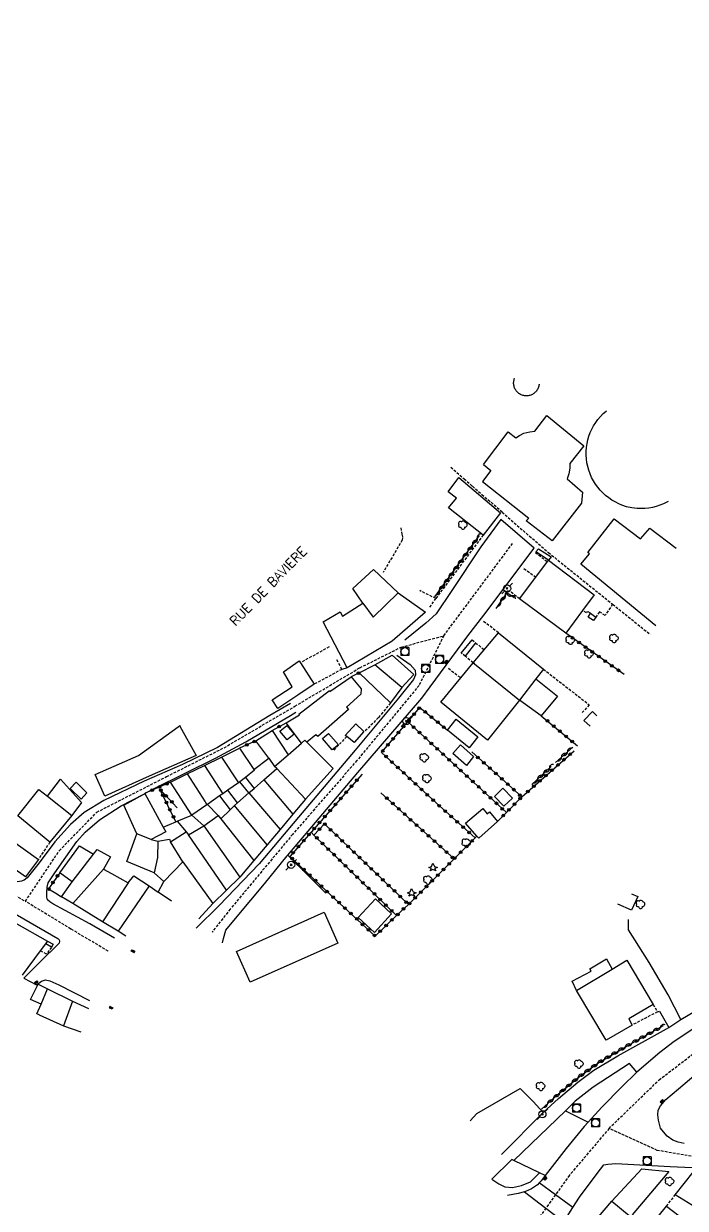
# Model space of a CAD drawing. Header units: millimetres. Extents: x 267000 to 268000, y 124999 to 126000.
# Drawn here: x 267609.7 to 267733.1, y 125449.9 to 125671 of the extents above; entities that cross this region are included whole.
import ezdxf
from ezdxf.enums import TextEntityAlignment as Align

# ---------------------------------------------------------------- set-up
doc = ezdxf.new("R2010")
doc.units = ezdxf.units.MM
doc.linetypes.add('DASHED', pattern=[0.75, 0.5, -0.25])
doc.layers.get('0').update_dxf_attribs({"linetype": 'CONTINUOUS'})
for name, color, linetype in [('W0001', 6, 'DASHED'), ('W0006', 2, 'CONTINUOUS'), ('W0008', 7, 'CONTINUOUS'), ('W0014', 7, 'CONTINUOUS'), ('W0017', 7, 'CONTINUOUS'), ('W0020', 2, 'CONTINUOUS'), ('W0101', 7, 'CONTINUOUS'), ('W0104', 1, 'CONTINUOUS'), ('W0105', 7, 'CONTINUOUS'), ('W0112', 1, 'DASHED'), ('W0300', 7, 'CONTINUOUS'), ('W0303', 7, 'CONTINUOUS'), ('W0310', 3, 'CONTINUOUS'), ('W0323', 7, 'CONTINUOUS'), ('W0401', 7, 'CONTINUOUS'), ('W0420', 7, 'CONTINUOUS'), ('W0473', 7, 'CONTINUOUS'), ('W0989', 7, 'CONTINUOUS'), ('W1102', 7, 'CONTINUOUS')]:
    doc.layers.add(name, color=color, linetype=linetype)
doc.styles.get("Standard").update_dxf_attribs({"font": 'romans.shx', "width": 0.85})

# ---------------------------------------------------------------- blocks, each defined once
blk = doc.blocks.new('T401')
for p, q in [((-0.3, 0.3), (0, 0.3)), ((-0.3, -0.25), (-0.3, 0.3)), ((-0.3, 0.15), (0, 0.15)), ((-0.3, 0), (0, 0)), ((0, 0.3), (0, -0.25)), ((-0.3, -0.15), (0, -0.15)), ((-0.3, -0.25), (-0.3, -0.3)), ((-0.3, -0.3), (0, -0.3)), ((0, -0.3), (0, -0.25))]:
    blk.add_line(p, q)
blk = doc.blocks.new('T420')
for p, q in [((0.75, 0.75), (-0.75, 0.75)), ((-0.75, 0.75), (-0.75, -0.75)), ((0.75, 0.75), (0.75, -0.75)), ((0.75, -0.75), (-0.75, -0.75))]:
    blk.add_line(p, q)
blk.add_ellipse((0, 0), major_axis=(-0.53, 0.53), ratio=1, start_param=3.926991, end_param=10.210176)
blk = doc.blocks.new('T300')
for p, q in [((-0.8, 0.51), (-0.86, 0.34)), ((-0.86, 0.34), (-0.86, 0.17)), ((-0.86, 0.17), (-0.74, 0.06)), ((-0.69, 0.63), (-0.8, 0.51)), ((-0.8, -0.06), (-0.74, 0.06)), ((-0.74, 0.06), (-0.69, 0.11)), ((-0.57, 0.69), (-0.69, 0.63)), ((-0.46, 0.69), (-0.57, 0.69)), ((-0.29, 0.63), (-0.46, 0.69)), ((-0.29, 0.63), (-0.17, 0.74)), ((-0.23, 0.57), (-0.29, 0.63)), ((-0.17, 0.74), (-0.06, 0.8)), ((-0.06, 0.8), (0.06, 0.8)), ((0.06, 0.8), (0.23, 0.74)), ((0.23, 0.74), (0.34, 0.63)), ((0.34, 0.63), (0.4, 0.51)), ((0.46, 0.46), (0.34, 0.46)), ((0.4, 0.51), (0.4, 0.46)), ((0.57, 0.4), (0.46, 0.46)), ((0.57, 0.4), (0.69, 0.29)), ((0.69, 0.29), (0.74, 0.17)), ((0.74, 0.06), (0.69, -0.17)), ((0.74, 0.17), (0.74, 0.06)), ((-0.8, -0.17), (-0.8, -0.06)), ((-0.8, -0.23), (-0.8, -0.17)), ((-0.74, -0.34), (-0.8, -0.23)), ((-0.69, -0.4), (-0.74, -0.34)), ((-0.51, -0.46), (-0.69, -0.4)), ((-0.4, -0.46), (-0.51, -0.46)), ((-0.4, -0.46), (-0.34, -0.46)), ((-0.34, -0.46), (-0.34, -0.4)), ((-0.34, -0.51), (-0.34, -0.46)), ((-0.29, -0.63), (-0.34, -0.51)), ((-0.17, -0.74), (-0.29, -0.63)), ((-0.06, -0.8), (-0.17, -0.74)), ((0.06, -0.8), (-0.06, -0.8)), ((0.17, -0.74), (0.06, -0.8)), ((0.23, -0.69), (0.17, -0.74)), ((0.29, -0.46), (0.23, -0.46)), ((0.29, -0.63), (0.23, -0.69)), ((0.46, -0.4), (0.29, -0.46)), ((0.34, -0.51), (0.29, -0.63)), ((0.34, -0.51), (0.34, -0.46)), ((0.57, -0.34), (0.46, -0.4)), ((0.63, -0.29), (0.57, -0.34)), ((0.69, -0.17), (0.63, -0.29))]:
    blk.add_line(p, q)
blk = doc.blocks.new('T473')
for p, q in [((-0.166667, 0.166667), (0.166667, -0.166667)), ((-0.166667, -0.166667), (0.166667, 0.166667)), ((0.500001, 0.500001), (1.000002, 1.000002)), ((-1.000002, -1.000002), (-0.500001, -0.500001))]:
    blk.add_line(p, q)
blk.add_ellipse((0, 0), major_axis=(0.471405, 0.471405), ratio=1, start_param=5.4977871438, end_param=11.780972451)
blk = doc.blocks.new('T303')
for p, q in [((-0.77, 0), (-0.28, 0.21)), ((-0.28, -0.21), (-0.77, 0)), ((-0.28, 0.21), (0, 0.83)), ((0, 0.83), (0.28, 0.21)), ((0.28, 0.21), (0.83, 0)), ((0.83, 0), (0.28, -0.21)), ((-0.49, -0.63), (-0.28, -0.21)), ((0, -0.35), (-0.49, -0.63)), ((0.56, -0.63), (0, -0.35)), ((0.28, -0.21), (0.56, -0.63))]:
    blk.add_line(p, q)
blk = doc.blocks.new('t323o')
at = {"color": 0, "linetype": 'Continuous'}
for radius in [0.25, 0.15]:
    blk.add_circle((0, 0), radius, dxfattribs=at)
blk = doc.blocks.new('t310o')
at = {"color": 0, "linetype": 'Continuous'}
for centre, start, end in [((-0.5, 0.38), 216.8699, 323.1304), ((0.5, -0.37), 36.8699, 143.1303)]:
    blk.add_arc(centre, 0.625, start, end, dxfattribs=at)

msp = doc.modelspace()

# ---------------------------------------------------------------- linework, layer by layer
at = {"layer": 'W0001'}
for points in [[(267688.04, 125556.78), (267700.88, 125574.01)], [(267610.01, 125507.22), (267616.34, 125516.67), (267623.33, 125523.85), (267636.35, 125530.5), (267647.08, 125535.88), (267660.29, 125543.64), (267672.4, 125550.8), (267680.09, 125554.65), (267688.04, 125556.78)], [(267688.04, 125556.78), (267683.42, 125547.49), (267671.85, 125533.49), (267659.86, 125519.73), (267648.22, 125505.76), (267644.84, 125501.48), (267644.84, 125501.48)], [(267598.88, 125513.58), (267610.01, 125507.22)], [(267625.44, 125497.92), (267625.44, 125497.92), (267618.5, 125502.04), (267610.01, 125507.22)], [(267718.87, 125464.83), (267728.19, 125473.88), (267740.14, 125483.04), (267753.49, 125492.02), (267762.88, 125499.13), (267771.13, 125505.66)], [(267784.91, 125492.42), (267774.23, 125484.48), (267761.48, 125472.54), (267752.74, 125464.43), (267746.31, 125458.99), (267736.42, 125459.25), (267727.87, 125460.74), (267718.87, 125464.83)], [(267718.87, 125464.83), (267711.47, 125456.09), (267708.87, 125452.45), (267707.09, 125449.96), (267702.86, 125444.04), (267694.35, 125430.4), (267682.34, 125410.96), (267674.39, 125397.15), (267667.23, 125382.14), (267661.86, 125364.23), (267660.88, 125346.21), (267664.25, 125332.08), (267668.11, 125322.03)]]:
    msp.add_lwpolyline(points, dxfattribs=at)
at = {"layer": 'W0006'}
msp.add_lwpolyline([(267706.95, 125456.02), (267705.91, 125456.53), (267701.08, 125458.87), (267710.72, 125468.14), (267714.98, 125465.97)], dxfattribs=at)
at = {"layer": 'W0008'}
for points in [[(267646.77, 125499.48), (267646.98, 125500.3), (267647.41, 125501.8), (267647.41, 125501.8), (267649.52, 125504.4), (267654.59, 125510.5), (267658.84, 125515.68), (267658.96, 125515.81), (267671.99, 125531.27), (267683.94, 125545.15), (267685.5, 125547.25), (267692.54, 125556.73), (267695.52, 125560.6), (267704.89, 125573.12), (267698.67, 125578.46), (267694.98, 125573.35), (267689.54, 125565.25), (267686.59, 125560.88), (267684.7, 125559.15), (267680.78, 125555.92)], [(267679.31, 125553.14), (267681.8, 125551.4), (267682.7, 125550.33), (267682.79, 125549.45), (267682.41, 125548.64), (267679.57, 125545.15), (267671.53, 125535.4), (267660.97, 125522.94), (267653.63, 125514.22), (267646.14, 125506.42), (267641.87, 125502.18)], [(267659.46, 125544.14), (267655.58, 125541.89), (267645.85, 125535.93), (267639.29, 125532.76), (267632.13, 125529.61), (267624.61, 125526), (267620.97, 125523.8), (267618.42, 125521.55), (267615.52, 125518.33), (267612.6, 125514.38), (267610.33, 125511.57)], [(267614.04, 125509.84), (267614.28, 125510.65), (267615.49, 125512.51), (267619.6, 125518.35), (267621.17, 125520.1), (267623.84, 125522.39), (267627.89, 125525.05), (267632.08, 125527.24), (267632.28, 125527.35), (267632.36, 125527.39), (267634.02, 125528.26), (267645.45, 125533.96), (267651.15, 125536.98), (267659.45, 125541.87), (267660.44, 125542.49)], [(267724.06, 125475.31), (267721.27, 125472.58), (267717.54, 125468.78), (267714.98, 125465.97), (267714.24, 125465.17), (267710.87, 125461.1), (267706.95, 125456.02)], [(267724.58, 125458.06), (267730.27, 125457.73), (267738.48, 125457.34)]]:
    msp.add_lwpolyline(points, dxfattribs=at)
at = {"layer": 'W0014'}
for points in [[(267838.64, 125671), (267831.99, 125654.15), (267824.47, 125634.5), (267814.04, 125607.93), (267805.27, 125583.79), (267791.99, 125546.92), (267790, 125541.59), (267787.01, 125534.57), (267784.66, 125529.63), (267782.43, 125525.38), (267780.04, 125521.36), (267778, 125518.35), (267775.52, 125515.22), (267772.66, 125512.15), (267769.17, 125509.04), (267759.71, 125501.37), (267750.93, 125494.61), (267738.51, 125486.04), (267731, 125481.06), (267728.35, 125478.97), (267724.06, 125475.31)], [(267610.33, 125511.57), (267609.8, 125511.19), (267609.31, 125511), (267608.52, 125510.85), (267607.83, 125510.96), (267607.05, 125511.3), (267601.48, 125514.47), (267597.74, 125516.46), (267591.51, 125519.31), (267580.64, 125523.22), (267570.22, 125526.24), (267550.76, 125531.28), (267548.67, 125531.84), (267545.74, 125532.87), (267530.78, 125538.45)], [(267598.34, 125509.47), (267598.71, 125509.79), (267599.23, 125509.98), (267599.72, 125509.81), (267604.49, 125506.92), (267616.07, 125500.25), (267616.33, 125500.02), (267616.39, 125499.75), (267616.28, 125499.43), (267612.69, 125495.85), (267609.73, 125492.89), (267612.1, 125491.64), (267613.02, 125492.31), (267613.78, 125492.56), (267614.56, 125492.35), (267616.25, 125491.6), (267621.98, 125488.71)], [(267626.6, 125500.31), (267622.01, 125503.03), (267615.14, 125506.76), (267614.58, 125507.13), (267614.16, 125507.5), (267614.01, 125507.96), (267613.99, 125508.85), (267614.04, 125509.84)], [(267615.66, 125508.73), (267616.72, 125508.07)], [(267706.56, 125467.79), (267709.41, 125470.39), (267713.07, 125473.44), (267716.05, 125475.72), (267720.51, 125478.39), (267729.56, 125483.41), (267729.99, 125483.69), (267732.24, 125485.14)], [(267724.06, 125475.31), (267722.65, 125476.94), (267715.93, 125472.54), (267712.52, 125469.91), (267710.72, 125468.14)], [(267732.85, 125462.04), (267731.77, 125462.26), (267730.79, 125462.63), (267729.69, 125463.37), (267728.99, 125464.17), (267728.47, 125464.87), (267728.07, 125466.38), (267727.96, 125467.36), (267728.04, 125468.21), (267728.45, 125469.05), (267729.45, 125470.22), (267731.8, 125472.24), (267735.92, 125475.68)], [(267701.08, 125458.87), (267700.72, 125459.01), (267697.03, 125455.37), (267698.32, 125454.46), (267699.42, 125453.95), (267700.86, 125453.83), (267702.54, 125454.16), (267704.19, 125454.89), (267705.91, 125456.53)], [(267710.46, 125447.39), (267712.12, 125450.05), (267713.35, 125452.02), (267716.64, 125456.42), (267717.91, 125458.04), (267718.66, 125458.19), (267720.14, 125458.26), (267724.58, 125458.06)], [(267706.95, 125456.02), (267706.18, 125455.02), (267705.86, 125454.69), (267705.49, 125454.31), (267704.43, 125453.54), (267703.27, 125453.07), (267703.1, 125453.02), (267701.92, 125452.67), (267699.9, 125452.32)]]:
    msp.add_lwpolyline(points, dxfattribs=at)
at = {"layer": 'W0017'}
for points in [[(267658.96, 125515.81), (267666.04, 125508.73)], [(267732.24, 125485.14), (267729.9, 125489.73), (267726.33, 125495.78), (267722.47, 125501.9), (267722.47, 125503.83)], [(267727.88, 125486.59), (267728.28, 125486.74), (267729.99, 125483.69)]]:
    msp.add_lwpolyline(points, dxfattribs=at)
at = {"layer": 'W0020'}
for points in [[(267712.12, 125450.05), (267708.87, 125452.45), (267705.86, 125454.69)], [(267703.1, 125453.02), (267707.09, 125449.96), (267710.46, 125447.39)]]:
    msp.add_lwpolyline(points, dxfattribs=at)
at = {"layer": 'W0101'}
for points in [[(267710.81, 125557.23), (267702.18, 125563.65), (267705.22, 125567.72), (267707.59, 125570.88), (267716.12, 125564.43), (267713.93, 125561.46)], [(267674.86, 125560.23), (267674.86, 125560.23)], [(267693.51, 125551.73), (267693.51, 125551.73)], [(267680.24, 125547.14), (267680.24, 125547.14)], [(267702.14, 125544.78), (267702.14, 125544.78)], [(267656.9, 125532.03), (267656.9, 125532.03)], [(267651.7, 125527.45), (267651.7, 125527.45)], [(267662.22, 125526.26), (267662.22, 125526.26)], [(267630.79, 125519.78), (267630.79, 125519.78)], [(267640.4, 125519.59), (267640.4, 125519.59)], [(267643.29, 125521.32), (267643.29, 125521.32)], [(267657.55, 125520.61), (267657.55, 125520.61)], [(267633.46, 125518.78), (267633.46, 125518.78)], [(267624.56, 125513.2), (267624.56, 125513.2)], [(267639.36, 125514.58), (267639.36, 125514.58)], [(267629.2, 125510.67), (267629.2, 125510.67)], [(267633.12, 125510.08), (267633.12, 125510.08)], [(267634.74, 125508.94), (267634.74, 125508.94)], [(267618.86, 125506.79), (267618.86, 125506.79)], [(267624.36, 125503.41), (267624.36, 125503.41)], [(267627.29, 125501.65), (267627.29, 125501.65)], [(267718.33, 125481.31), (267712.79, 125490.6), (267719.42, 125494.57), (267722.21, 125496.24), (267727.09, 125487.97), (267722.56, 125485.3), (267723.16, 125484.11)], [(267618.79, 125488.55), (267618.79, 125488.55)], [(267612.59, 125486), (267612.59, 125486)]]:
    msp.add_lwpolyline(points, close=True, dxfattribs=at)
for points in [[(267674.86, 125560.23), (267679.52, 125564.8), (267684.6, 125561.18)], [(267669.99, 125550.81), (267665.55, 125559.36), (267668.73, 125561.24), (267669.14, 125560.45), (267672.94, 125562.84), (267674.86, 125560.23)], [(267684.6, 125561.18), (267678.42, 125555.75), (267669.99, 125550.81)], [(267693.51, 125551.73), (267693.51, 125551.74), (267698.25, 125557.32), (267706.62, 125550.54), (267705.23, 125548.76), (267702.14, 125544.78)], [(267672.24, 125549.83), (267675.17, 125551.35), (267678.41, 125553.16), (267682.48, 125549.56), (267680.24, 125547.14)], [(267702.14, 125544.78), (267696.22, 125537.29), (267687.5, 125544.4), (267691.2, 125548.92), (267693.51, 125551.73)], [(267678.1, 125544.23), (267672.24, 125549.83)], [(267680.24, 125547.14), (267678.1, 125544.23)], [(267656.9, 125532.03), (267656.48, 125532.37), (267658.99, 125534.55), (267661.52, 125536.74), (267662.11, 125537.26), (267662.48, 125536.9), (267667.42, 125531.97)], [(267649.93, 125535.8), (267652.61, 125531.82), (267652.72, 125531.66), (267651.05, 125530.33), (267650.01, 125529.51), (267649.78, 125529.32), (267647.79, 125527.95), (267646.82, 125527.27), (267646.23, 125526.87), (267643.97, 125525.31), (267643.85, 125525.23), (267641.06, 125523.3), (267637.07, 125529.44)], [(267637.07, 125529.44), (267640.19, 125530.98), (267643.43, 125532.59), (267646.56, 125534.13), (267649.93, 125535.8)], [(267651.7, 125527.45), (267652.65, 125528.28), (267654.47, 125529.89), (267656.9, 125532.03)], [(267667.42, 125531.97), (267662.22, 125526.26)], [(267614.57, 125518.24), (267608.6, 125523.17), (267612.53, 125528.07), (267614.1, 125526.83), (267618.64, 125523.25)], [(267628.36, 125525.15), (267632.08, 125527.24), (267632.27, 125527.35)], [(267632.27, 125527.35), (267632.28, 125527.35), (267635.72, 125521.08), (267636.2, 125520.21), (267633.46, 125518.78)], [(267643.29, 125521.32), (267645.95, 125523.24), (267646.46, 125522.58), (267648.19, 125524.28), (267649, 125525.09), (267649.54, 125525.62), (267651.7, 125527.45)], [(267662.22, 125526.26), (267659.9, 125523.46), (267657.55, 125520.61)], [(267630.79, 125519.78), (267628.36, 125525.15)], [(267618.64, 125523.25), (267614.57, 125518.24)], [(267633.46, 125518.78), (267634.7, 125518.47), (267634.65, 125515.39), (267634.04, 125512.52), (267628.94, 125514.67), (267630.79, 125519.78)], [(267639.36, 125514.58), (267637.07, 125518.33), (267639.98, 125520.18), (267640.4, 125519.59)], [(267640.4, 125519.59), (267643.29, 125521.32)], [(267657.55, 125520.61), (267655.12, 125517.76), (267652.62, 125514.81), (267650.01, 125511.74), (267647.49, 125509.29), (267644.96, 125506.83), (267642.37, 125503.95)], [(267616.72, 125508.07), (267618.75, 125510.84), (267622.68, 125516.03), (267623.37, 125516.86), (267625.88, 125515.54), (267624.56, 125513.2)], [(267624.56, 125513.2), (267626.06, 125512.42), (267629.2, 125510.67)], [(267634.74, 125508.94), (267635.83, 125510.91), (267639.36, 125514.58)], [(267629.2, 125510.67), (267630.24, 125511.96), (267633.12, 125510.08)], [(267593.7, 125503.4), (267598.31, 125509.32), (267603.54, 125505.88), (267607.95, 125503.26), (267614.13, 125499.79), (267612.77, 125497.98), (267609.38, 125493.45)], [(267633.12, 125510.08), (267634.74, 125508.94)], [(267618.86, 125506.79), (267616.72, 125508.07)], [(267624.36, 125503.41), (267618.86, 125506.79)], [(267627.29, 125501.65), (267624.36, 125503.41)], [(267628.75, 125500.68), (267627.29, 125501.65)], [(267612.59, 125486), (267612.17, 125486.21), (267612.93, 125488.01), (267614.15, 125490.91)], [(267614.15, 125490.91), (267618.79, 125488.55)], [(267618.79, 125488.55), (267621.75, 125487.21)], [(267692.95, 125466.27), (267692.95, 125466.27), (267692.95, 125466.27), (267694.18, 125467.63), (267702.31, 125472.28), (267704.69, 125469.85), (267706.56, 125467.79)], [(267706.56, 125467.79), (267698.82, 125459.97), (267698.82, 125459.97)], [(267722.07, 125434.11), (267718.85, 125436.77), (267715.07, 125439.9), (267711.92, 125442.49), (267719.4, 125451.24)], [(267719.4, 125451.24), (267722.63, 125448.6)]]:
    msp.add_lwpolyline(points, dxfattribs=at)
at = {"layer": 'W0104'}
for points in [[(267703.53, 125601.54), (267703.28, 125601.55), (267703.11, 125601.56), (267702.95, 125601.59), (267702.79, 125601.63), (267702.63, 125601.68), (267702.48, 125601.75), (267702.33, 125601.82), (267702.19, 125601.9), (267702.05, 125602), (267701.92, 125602.1), (267701.79, 125602.21), (267701.68, 125602.33), (267701.57, 125602.46), (267701.47, 125602.59), (267701.39, 125602.73), (267701.31, 125602.88), (267701.24, 125603.03), (267701.19, 125603.19), (267701.14, 125603.35), (267701.11, 125603.51), (267701.08, 125603.68), (267701.07, 125603.84), (267701.07, 125604.01), (267701.08, 125604.17), (267701.11, 125604.34), (267701.14, 125604.5), (267701.19, 125604.66), (267701.24, 125604.82), (267701.25, 125604.82)], [(267705.82, 125603.71), (267705.82, 125603.67), (267705.79, 125603.5), (267705.76, 125603.34), (267705.71, 125603.18), (267705.66, 125603.02), (267705.59, 125602.87), (267705.51, 125602.73), (267705.42, 125602.59), (267705.32, 125602.45), (267705.22, 125602.32), (267705.1, 125602.21), (267704.98, 125602.09), (267704.85, 125601.99), (267704.71, 125601.9), (267704.56, 125601.82), (267704.41, 125601.74), (267704.26, 125601.68), (267704.1, 125601.63), (267703.94, 125601.59), (267703.78, 125601.56), (267703.53, 125601.54)], [(267705.04, 125594.97), (267707.24, 125597.88), (267714.19, 125592.2), (267711.58, 125588.91)], [(267724.83, 125580.52), (267724.1, 125580.55), (267723.13, 125580.63), (267722.12, 125580.84), (267721.24, 125581.15), (267720.66, 125581.42), (267720.01, 125581.74), (267719.39, 125582.1), (267718.8, 125582.51), (267718.23, 125582.95), (267717.7, 125583.43), (267717.21, 125583.95), (267716.75, 125584.5), (267716.33, 125585.09), (267715.95, 125585.7), (267715.61, 125586.33), (267715.33, 125586.99), (267715.08, 125587.66), (267714.89, 125588.35), (267714.74, 125589.06), (267714.64, 125589.77), (267714.6, 125590.48), (267714.6, 125591.2), (267714.65, 125591.92), (267714.76, 125592.63), (267714.91, 125593.33), (267715.11, 125594.02), (267715.36, 125594.69), (267715.65, 125595.35), (267715.99, 125595.98), (267716.37, 125596.59), (267716.8, 125597.16), (267717.26, 125597.71), (267717.76, 125598.23), (267718.3, 125598.7), (267718.36, 125598.75)], [(267695.44, 125588.71), (267700.06, 125594.86), (267701.48, 125593.72)], [(267701.48, 125593.72), (267702.14, 125594.17), (267702.97, 125594.58), (267704.09, 125594.86), (267705.04, 125594.97)], [(267705.04, 125594.97), (267705.04, 125594.97)], [(267701.48, 125593.72), (267701.48, 125593.72)], [(267695.44, 125588.71), (267696.83, 125587.61), (267695.26, 125585.57), (267703.88, 125578.69), (267703.42, 125578.24)], [(267695.44, 125588.71), (267695.44, 125588.71)], [(267711.58, 125588.91), (267711.53, 125588.02), (267711.35, 125587.01), (267711.04, 125586.03)], [(267711.58, 125588.91), (267711.58, 125588.91)], [(267711.04, 125586.03), (267713.91, 125583.6), (267713.72, 125581.51)], [(267711.04, 125586.03), (267711.04, 125586.03)], [(267713.72, 125581.51), (267708.27, 125574.49), (267703.42, 125578.24)], [(267713.72, 125581.51), (267713.72, 125581.51)], [(267729.88, 125581.83), (267729.67, 125581.7), (267729.02, 125581.39), (267728.35, 125581.12), (267727.67, 125580.9), (267726.97, 125580.73), (267726.27, 125580.61), (267725.55, 125580.54), (267724.83, 125580.52)], [(267703.42, 125578.24), (267703.42, 125578.24)], [(267727.6, 125558.63), (267713.59, 125570.12), (267715.2, 125572.09), (267714.91, 125572.29), (267719.85, 125578.59), (267724.74, 125574.84), (267726.47, 125576.84)], [(267726.47, 125576.84), (267726.47, 125576.84)], [(267726.47, 125576.84), (267731.36, 125573.13)], [(267672.94, 125562.84), (267671.06, 125565.62), (267674.95, 125569.13), (267679.52, 125564.8)], [(267661.52, 125536.74), (267658.62, 125540.5), (267661.11, 125542.04), (267660.98, 125542.14), (267666.71, 125546.55), (267666.77, 125546.35), (267670.79, 125549.11), (267672.66, 125546.84), (267672.54, 125545.89), (267669.87, 125543.47), (267670.26, 125543.04), (267664.56, 125537.97), (267664.2, 125538.31), (267662.48, 125536.9)], [(267705.23, 125548.76), (267709.24, 125545.49), (267706.23, 125541.84), (267702.14, 125544.78)], [(267715.34, 125539.9), (267714.18, 125540.98), (267715.78, 125542.63), (267716.61, 125541.83)], [(267655.41, 125533.94), (267652.96, 125537.14), (267656.02, 125539.09), (267658.99, 125534.55)], [(267652.61, 125531.82), (267655.41, 125533.94)], [(267655.41, 125533.94), (267656.48, 125532.37)], [(267614.1, 125526.83), (267616.57, 125530.03), (267620.49, 125525.68), (267618.64, 125523.25)], [(267651.7, 125527.45), (267650.01, 125529.51)], [(267651.05, 125530.33), (267652.65, 125528.28)], [(267646.23, 125526.87), (267648.19, 125524.28)], [(267649.54, 125525.62), (267647.79, 125527.95)], [(267645.95, 125523.24), (267643.97, 125525.31)], [(267635.72, 125521.08), (267638.05, 125522.05), (267638.34, 125522.17)], [(267638.34, 125522.17), (267641.06, 125523.3), (267643.29, 125521.32)], [(267638.34, 125522.17), (267639.98, 125520.18)], [(267618.75, 125510.84), (267616.41, 125512.52), (267620.11, 125517.56), (267622.68, 125516.03)], [(267634.7, 125518.47), (267636.86, 125518.82), (267637.07, 125518.33)], [(267635.83, 125510.91), (267634.04, 125512.52)], [(267723.07, 125508.59), (267724.21, 125508.09), (267723.06, 125505.58)], [(267723.06, 125505.58), (267720.52, 125506.71)], [(267715.51, 125494.17), (267715.29, 125494.6), (267718.41, 125496.45), (267719.42, 125494.57)], [(267712.79, 125490.6), (267711.97, 125492.29), (267715.51, 125494.17)], [(267715.51, 125494.17), (267715.51, 125494.17)], [(267612.93, 125488.01), (267610.94, 125488.9), (267612.4, 125491.77), (267614.15, 125490.91)], [(267719.4, 125451.24), (267725, 125457.3), (267729.99, 125456.79), (267723.18, 125448.69)], [(267734.44, 125450.46), (267731.2, 125452.42), (267734.57, 125456.65), (267737.42, 125454.6)], [(267726.25, 125446.15), (267729.59, 125450.32), (267732.99, 125447.68), (267732.11, 125446.45)]]:
    msp.add_lwpolyline(points, dxfattribs=at)
for points in [[(267695.39, 125575.57), (267688.93, 125580.65), (267690.43, 125582.46), (267688.85, 125583.63), (267690.85, 125586.28), (267698.63, 125579.71)], [(267657.07, 125543.2), (267656.02, 125544.82), (267659.79, 125547.25), (267658.17, 125550.06), (267661.08, 125552.07), (267661.3, 125551.73), (267663.89, 125547.74), (267660.81, 125545.7)], [(267624.82, 125526.81), (267623.05, 125530.87), (267631.13, 125534.43), (267638.49, 125539.79), (267638.79, 125540), (267638.83, 125539.93), (267641.87, 125534.42), (267633.1, 125530.57)], [(267658.86, 125537.35), (267657.48, 125538.95), (267658.74, 125540.04), (267660.16, 125538.38)], [(267671.34, 125536.88), (267669.94, 125537.96), (267669.65, 125538.18), (267671.62, 125540.35), (267673.1, 125538.91)], [(267692.79, 125535.84), (267688.72, 125539.15), (267690.36, 125541.21), (267694.39, 125537.91)], [(267667.25, 125535.47), (267665.39, 125537.57), (267665.87, 125538), (267666.55, 125538.53), (267668.41, 125536.44)], [(267692.28, 125532.57), (267689.7, 125534.78), (267691.13, 125536.42), (267693.61, 125534.25), (267692.28, 125532.57)], [(267620.4, 125526.3), (267618.37, 125528.24), (267619.47, 125529.43), (267621.46, 125527.43), (267620.4, 125526.3)], [(267699.25, 125524.99), (267697.48, 125526.79), (267699.08, 125528.34), (267700.85, 125526.44), (267699.25, 125524.99)], [(267694.57, 125519.02), (267694.23, 125519.4), (267692.1, 125521.77), (267695.35, 125524.54), (267696.12, 125523.57), (267696.55, 125523.93), (267698.09, 125522.13)], [(267610.04, 125511.8), (267604.8, 125515.46), (267607.18, 125518.82), (267612.42, 125515.04)], [(267675.13, 125501.37), (267672.1, 125504.2), (267675.3, 125507.68), (267678.3, 125504.88), (267675.13, 125501.37)], [(267651.9, 125492.1), (267649.38, 125497.87), (267665.74, 125505.19), (267668.29, 125499.39)]]:
    msp.add_lwpolyline(points, close=True, dxfattribs=at)
at = {"layer": 'W0105'}
for points in [[(267707.59, 125570.88), (267705.21, 125572.43), (267705.72, 125572.98), (267708.06, 125571.53)], [(267715.94, 125559.62), (267714.94, 125560.26), (267715.38, 125560.97), (267716.41, 125560.26)]]:
    msp.add_lwpolyline(points, close=True, dxfattribs=at)
for points in [[(267691.31, 125553.55), (267693.32, 125556)], [(267693.97, 125555.47), (267692.03, 125552.95)], [(267669.99, 125550.81), (267669.01, 125550.5)], [(267614.13, 125499.79), (267615.2, 125499.22), (267614.9, 125498.63), (267613.79, 125499.3)]]:
    msp.add_lwpolyline(points, dxfattribs=at)
at = {"layer": 'W0112'}
for points in [[(267689.37, 125588.23), (267691.83, 125586.07), (267693.37, 125584.66), (267695.15, 125583.16), (267698.96, 125579.86), (267700.6, 125578.36), (267707.57, 125572.29), (267719.53, 125562.66), (267726.55, 125557.02)], [(267680.02, 125576.93), (267680.19, 125575.75), (267680.35, 125575.13), (267680.27, 125574.64), (267676.74, 125568.57)], [(267695.39, 125575.57), (267686.55, 125563.74), (267683.57, 125565.19)], [(267707.31, 125570.58), (267705.14, 125572.26)], [(267702.97, 125569.48), (267702.97, 125569.48)], [(267702.99, 125569.32), (267705.22, 125567.72)], [(267702.18, 125563.65), (267700.33, 125565.09)], [(267685.45, 125562.08), (267686.55, 125563.74)], [(267719.53, 125562.66), (267718.12, 125560.56), (267717.08, 125561.23), (267716.41, 125560.26)], [(267698.25, 125557.32), (267695.47, 125559.46)], [(267715.38, 125560.97), (267714.81, 125561.32), (267714.65, 125561.03), (267713.93, 125561.46)], [(267693.32, 125556), (267693.97, 125555.47), (267695.55, 125554.16)], [(267666.65, 125554.69), (267661.3, 125551.73)], [(267693.77, 125551.52), (267693.51, 125551.74), (267692.03, 125552.95), (267691.31, 125553.55)], [(267668.05, 125552.32), (267669.01, 125550.5), (267663.89, 125547.74)], [(267688.9, 125550.7), (267691.2, 125548.92)], [(267706.62, 125550.54), (267715.15, 125543.91), (267713.88, 125542.43)], [(267678.1, 125544.23), (267675.86, 125541.49), (267673.27, 125538.88)], [(267669.94, 125537.96), (267667.48, 125535.38)], [(267614.57, 125518.24), (267612.42, 125515.04)], [(267614.9, 125498.63), (267613.92, 125497.37), (267612.77, 125497.98), (267612.76, 125497.98)], [(267727.09, 125487.97), (267727.88, 125486.59), (267723.16, 125484.11)], [(267729.59, 125450.32), (267731.2, 125452.42)]]:
    msp.add_lwpolyline(points, dxfattribs=at)
at = {"layer": 'W0310'}
for points in [[(267686.36, 125564.03), (267694.7, 125575.51)], [(267701.18, 125563.82), (267699.83, 125564.76), (267697.75, 125561.88)], [(267712.12, 125536.01), (267708.86, 125533.12)], [(267708.09, 125532.38), (267704.44, 125529.01)], [(267706.27, 125468.45), (267709.4, 125471.21), (267713.34, 125474.52), (267716.99, 125477.14), (267722.81, 125480.58), (267729.05, 125484.01)]]:
    msp.add_lwpolyline(points, dxfattribs=at)
at = {"layer": 'W0323'}
for points in [[(267721.67, 125549.57), (267710.81, 125557.23)], [(267672.24, 125549.83), (267670.79, 125549.11)], [(267693.87, 125519.04), (267686.61, 125525.57), (267676.43, 125535), (267681.31, 125540.74), (267683.57, 125543.4), (267688.72, 125539.15)], [(267706.23, 125541.84), (267712.95, 125536.25)], [(267656.02, 125539.09), (267658.62, 125540.5)], [(267681.31, 125540.74), (267699.72, 125523.79)], [(267652.96, 125537.14), (267649.93, 125535.8)], [(267693.3, 125535.08), (267702.59, 125526.71)], [(267702.59, 125526.71), (267712.34, 125535.31)], [(267672.8, 125530.94), (267663.28, 125520.1), (267659.33, 125515.6), (267666.13, 125509.18), (267675.22, 125500.74), (267679.25, 125504.56), (267681.45, 125506.65), (267682.14, 125507.31), (267689.96, 125515.13), (267693.87, 125519.04), (267694.23, 125519.4)], [(267732.24, 125485.14), (267745.6, 125493.04), (267748.74, 125495.31), (267765.47, 125508.88), (267770.65, 125513.87), (267777.39, 125521.28), (267782.85, 125531.27)], [(267637.07, 125529.44), (267632.36, 125527.39), (267632.27, 125527.35)], [(267638.05, 125522.05), (267635.1, 125528.14), (267638.33, 125524.67)], [(267676.3, 125527.46), (267689.96, 125515.13)], [(267702.59, 125526.71), (267699.72, 125523.79), (267698.09, 125522.13)], [(267663.28, 125520.1), (267663.83, 125519.56), (267679.25, 125504.56)], [(267663.83, 125519.56), (267665.77, 125521.69), (267681.45, 125506.65)], [(267616.41, 125512.52), (267614.33, 125509.54), (267615.66, 125508.73)]]:
    msp.add_lwpolyline(points, dxfattribs=at)
at = {"layer": 'W1102'}
for points in [[(267680.24, 125547.14), (267675.17, 125551.35)], [(267693.51, 125551.73), (267693.77, 125551.52), (267702.14, 125544.78)], [(267646.56, 125534.13), (267649.78, 125529.32)], [(267640.19, 125530.98), (267643.51, 125525.76), (267643.85, 125525.23)], [(267643.43, 125532.59), (267646.82, 125527.27)], [(267656.9, 125532.03), (267662.22, 125526.26)], [(267654.47, 125529.89), (267659.9, 125523.46)], [(267651.7, 125527.45), (267657.55, 125520.61)], [(267655.12, 125517.76), (267649, 125525.09)], [(267646.46, 125522.58), (267652.62, 125514.81)], [(267633.46, 125518.78), (267630.79, 125519.78)], [(267647.49, 125509.29), (267640.4, 125519.59)], [(267643.29, 125521.32), (267650.01, 125511.74)], [(267624.56, 125513.2), (267618.86, 125506.79)], [(267639.36, 125514.58), (267644.96, 125506.83)], [(267629.2, 125510.67), (267624.36, 125503.41)], [(267633.12, 125510.08), (267627.29, 125501.65)], [(267637.28, 125507.24), (267634.74, 125508.94)], [(267637.28, 125507.24), (267637.28, 125507.24)], [(267618.79, 125488.55), (267617.09, 125483.96)], [(267612.59, 125486), (267617.09, 125483.96)], [(267617.09, 125483.96), (267620.32, 125482.88)]]:
    msp.add_lwpolyline(points, dxfattribs=at)

# ---------------------------------------------------------------- block references
at = {"layer": 'W0300', "rotation": 359.9999899820874}
for p in [(267691.62, 125577.43), (267711.68, 125555.92), (267719.82, 125556.26), (267715.17, 125553.41), (267684.42, 125534.01), (267684.94, 125530.11), (267692.3, 125518.1), (267685.12, 125511.18), (267724.76, 125506.64), (267713.27, 125476.84), (267706.16, 125472.67), (267730.18, 125454.91)]:
    msp.add_blockref('T300', p, dxfattribs=at)
at = {"layer": 'W0303', "rotation": 359.9999899820874}
for p in [(267686.02, 125513.52), (267682.04, 125508.78)]:
    msp.add_blockref('T303', p, dxfattribs=at)
at = {"layer": 'W0310'}
for p, rotation in [((267694.3, 125574.96), 54.00705952744313), ((267692.53, 125572.53), 54.00705952744313), ((267693.41, 125573.74), 54.00705952744313), ((267690.77, 125570.1), 54.00705952744313), ((267691.65, 125571.31), 54.00705952744313), ((267689.01, 125567.67), 54.00705952744313), ((267689.89, 125568.89), 54.00705952744313), ((267687.24, 125565.25), 54.00705952744313), ((267688.13, 125566.46), 54.00705952744313), ((267698.63, 125563.1), 234.1921496002918), ((267699.5, 125564.31), 234.1921496002918), ((267700.61, 125564.22), 145.3574959182156), ((267711.1, 125535.11), 221.6116874003427), ((267707.74, 125532.06), 222.7282603699457), ((267709.98, 125534.12), 221.6116874003427), ((267705.54, 125530.02), 222.7282603699457), ((267706.64, 125531.04), 222.7282603699457), ((267728.44, 125483.68), 28.80621354744449), ((267724.5, 125481.51), 28.80621354744449), ((267725.81, 125482.23), 28.80621354744449), ((267727.13, 125482.96), 28.80621354744449), ((267720.59, 125479.27), 30.57989044058485), ((267721.89, 125480.04), 30.57989044058485), ((267723.18, 125480.79), 28.80621354744449), ((267716.74, 125476.96), 35.76465814979143), ((267718.01, 125477.75), 30.57989044058485), ((267719.3, 125478.51), 30.57989044058485), ((267714.3, 125475.21), 35.76465814979143), ((267715.52, 125476.08), 35.76465814979143), ((267710.8, 125472.39), 39.92805256242792), ((267711.95, 125473.35), 39.92805256242792), ((267713.1, 125474.31), 39.92805256242792), ((267708.52, 125470.44), 41.50003086080176), ((267709.65, 125471.42), 39.92805256242792), ((267707.4, 125469.44), 41.50003086080176)]:
    msp.add_blockref('t310o', p, dxfattribs=dict(at, rotation=rotation))
at = {"layer": 'W0323'}
for p, rotation in [((267712.04, 125556.36), 144.8259381306914), ((267713.26, 125555.5), 144.8259381306914), ((267714.49, 125554.64), 144.8259381306914), ((267715.71, 125553.77), 144.8259381306914), ((267716.94, 125552.91), 144.8259381306914), ((267718.17, 125552.04), 144.8259381306914), ((267719.39, 125551.18), 144.8259381306914), ((267720.62, 125550.32), 144.8259381306914), ((267672.13, 125549.78), 206.4065570329868), ((267682.49, 125542.13), 49.60036225199674), ((267683.46, 125543.27), 49.60036225199674), ((267684.6, 125542.55), 320.4679386317869), ((267685.75, 125541.6), 320.4679386317869), ((267657.34, 125539.81), 28.48544078842034), ((267680.54, 125539.84), 49.59984937420344), ((267681.52, 125540.98), 49.60036225199674), ((267682.42, 125539.73), 317.3414650754721), ((267686.91, 125540.64), 320.4679386317869), ((267688.07, 125539.69), 320.4679386317869), ((267707.38, 125540.88), 320.2723171738014), ((267708.54, 125539.92), 320.2723171738014), ((267652.67, 125537.01), 203.7836375077038), ((267678.6, 125537.56), 49.59984937420344), ((267679.57, 125538.7), 49.59984937420344), ((267683.52, 125538.71), 317.3414650754721), ((267684.62, 125537.7), 317.3414650754721), ((267709.69, 125538.96), 320.2723171738014), ((267710.84, 125538), 320.2723171738014), ((267712, 125537.04), 320.2723171738014), ((267651.3, 125536.4), 203.7836375077038), ((267676.65, 125535.27), 49.59984937420344), ((267677.63, 125536.41), 49.59984937420344), ((267685.72, 125536.68), 317.3414650754721), ((267686.83, 125535.66), 317.3414650754721), ((267677.27, 125534.22), 137.2068603727655), ((267678.37, 125533.21), 137.2068603727655), ((267687.93, 125534.65), 317.3414650754721), ((267689.03, 125533.63), 317.3414650754721), ((267690.14, 125532.61), 317.3414650754721), ((267694.41, 125534.07), 317.9794049097865), ((267695.53, 125533.07), 317.9794049097865), ((267709.34, 125532.66), 41.42241371552932), ((267710.46, 125533.65), 41.42241371552932), ((267711.59, 125534.65), 41.42241371552932), ((267679.47, 125532.19), 137.2068603727655), ((267680.57, 125531.17), 137.2068603727655), ((267691.24, 125531.6), 317.3414650754721), ((267692.34, 125530.58), 317.3414650754721), ((267696.64, 125532.06), 317.9794049097865), ((267697.76, 125531.06), 317.9794049097865), ((267707.09, 125530.68), 41.42241371552932), ((267708.21, 125531.67), 41.42241371552932), ((267635.02, 125528.55), 203.5247711270463), ((267636.4, 125529.15), 203.5247711270463), ((267670.82, 125528.69), 228.7016028286061), ((267671.81, 125529.81), 228.7016028286061), ((267681.67, 125530.15), 137.2068603727655), ((267682.77, 125529.13), 137.2068603727655), ((267683.87, 125528.11), 137.2068603727655), ((267693.45, 125529.56), 317.3414650754721), ((267694.55, 125528.55), 317.3414650754721), ((267698.87, 125530.06), 317.9794049097865), ((267699.99, 125529.05), 317.9794049097865), ((267701.1, 125528.05), 317.9794049097865), ((267704.84, 125528.69), 41.42241371552932), ((267705.96, 125529.69), 41.42241371552932), ((267633.65, 125527.95), 203.5247711270463), ((267635.26, 125527.97), 312.9219398261146), ((267635.65, 125527.01), 115.8612815942183), ((267636.28, 125526.87), 312.9219398261146), ((267668.84, 125526.43), 228.7016028286061), ((267669.83, 125527.56), 228.7016028286061), ((267677.41, 125526.46), 317.9415344921384), ((267684.97, 125527.09), 137.2068603727655), ((267686.07, 125526.07), 137.2068603727655), ((267695.65, 125527.53), 317.3414650754721), ((267696.76, 125526.51), 317.3414650754721), ((267702.21, 125527.04), 317.9794049097865), ((267702.3, 125526.41), 225.5044034640466), ((267703.71, 125527.7), 41.42241371552932), ((267636.3, 125525.66), 115.8612815942183), ((267636.96, 125524.31), 115.8612815942183), ((267637.3, 125525.77), 312.9219398261146), ((267666.86, 125524.18), 228.7016028286061), ((267667.85, 125525.31), 228.7016028286061), ((267678.52, 125525.46), 317.9415344921384), ((267679.64, 125524.45), 317.9415344921384), ((267687.18, 125525.06), 137.9883662392976), ((267688.3, 125524.06), 137.9883662392976), ((267697.86, 125525.5), 317.3414650754721), ((267698.96, 125524.48), 317.3414650754721), ((267700.2, 125524.27), 225.5044034640466), ((267701.25, 125525.34), 225.5044034640466), ((267637.61, 125522.96), 115.8612815942183), ((267664.88, 125521.92), 228.7016028286061), ((267665.86, 125521.61), 316.1860322524814), ((267665.87, 125523.05), 228.7016028286061), ((267680.75, 125523.45), 317.9415344921384), ((267681.86, 125522.44), 317.9415344921384), ((267682.98, 125521.44), 317.9415344921384), ((267689.41, 125523.05), 137.9883662392976), ((267690.53, 125522.05), 137.9883662392976), ((267699.14, 125523.2), 225.5246719590487), ((267662.9, 125519.67), 228.7114298350868), ((267663.89, 125520.8), 228.7016028286061), ((267664.84, 125520.67), 47.74775051364726), ((267666.94, 125520.57), 316.1860322524814), ((267668.02, 125519.53), 316.1860322524814), ((267684.09, 125520.43), 317.9415344921384), ((267685.21, 125519.43), 317.9415344921384), ((267691.64, 125521.04), 137.9883662392976), ((267692.75, 125520.04), 137.9883662392976), ((267660.92, 125517.42), 228.7114298350868), ((267661.91, 125518.54), 228.7114298350868), ((267664.35, 125519.06), 315.7761036821466), ((267665.43, 125518.01), 315.7761036821466), ((267669.1, 125518.49), 316.1860322524814), ((267670.19, 125517.45), 316.1860322524814), ((267686.32, 125518.42), 317.9415344921384), ((267687.43, 125517.42), 317.9415344921384), ((267692.25, 125517.42), 44.99266285297896), ((267693.31, 125518.48), 44.99266285297896), ((267659.76, 125515.2), 316.6064074445433), ((267659.93, 125516.29), 228.7114298350868), ((267666.5, 125516.96), 315.7761036821466), ((267667.58, 125515.92), 315.7761036821466), ((267668.65, 125514.87), 315.7761036821466), ((267671.27, 125516.41), 316.1860322524814), ((267672.35, 125515.38), 316.1860322524814), ((267688.55, 125516.41), 317.9415344921384), ((267689.66, 125515.41), 317.9415344921384), ((267690.13, 125515.29), 44.99266285297896), ((267691.19, 125516.36), 44.99266285297896), ((267660.85, 125514.17), 316.6064074445433), ((267661.94, 125513.14), 316.6064074445433), ((267669.73, 125513.83), 315.7761036821466), ((267670.8, 125512.78), 315.7761036821466), ((267673.43, 125514.34), 316.1860322524814), ((267674.52, 125513.3), 316.1860322524814), ((267688, 125513.17), 44.99633916173694), ((267689.07, 125514.23), 44.99633916173694), ((267615.15, 125510.72), 235.0672215222637), ((267616.01, 125511.95), 235.0672215222637), ((267663.03, 125512.11), 316.6064074445433), ((267664.12, 125511.08), 316.6064074445433), ((267671.88, 125511.73), 315.7761036821466), ((267672.95, 125510.69), 315.7761036821466), ((267675.6, 125512.26), 316.1860322524814), ((267676.68, 125511.22), 316.1860322524814), ((267685.88, 125511.05), 44.99633916173694), ((267686.94, 125512.11), 44.99633916173694), ((267614.38, 125509.51), 328.7026565189281), ((267665.21, 125510.05), 316.6064074445433), ((267666.3, 125509.02), 317.1537483845354), ((267674.03, 125509.64), 315.7761036821466), ((267675.1, 125508.59), 315.7761036821466), ((267677.76, 125510.18), 316.1860322524814), ((267678.84, 125509.15), 316.1860322524814), ((267683.76, 125508.93), 44.99633916173694), ((267684.82, 125509.99), 44.99633916173694), ((267667.4, 125508), 317.1537483845354), ((267668.5, 125506.98), 317.1537483845354), ((267669.6, 125505.96), 317.1537483845354), ((267676.18, 125507.55), 315.7761036821466), ((267677.25, 125506.5), 315.7761036821466), ((267679.93, 125508.11), 316.1860322524814), ((267681.01, 125507.07), 316.1860322524814), ((267681.63, 125506.82), 43.47247455930118), ((267682.7, 125507.87), 44.99633916173694), ((267670.7, 125504.94), 317.1537483845354), ((267671.8, 125503.92), 317.1537483845354), ((267678.33, 125505.46), 315.7761036821466), ((267678.36, 125503.73), 43.49563765770188), ((267679.45, 125504.76), 43.51681575186776), ((267680.54, 125505.79), 43.51681575186776), ((267672.9, 125502.9), 317.1537483845354), ((267674, 125501.88), 317.1537483845354), ((267676.19, 125501.66), 43.49563765770188), ((267677.28, 125502.69), 43.49563765770188), ((267675.1, 125500.86), 317.1537483845354)]:
    msp.add_blockref('t323o', p, dxfattribs=dict(at, rotation=rotation))
at = {"layer": 'W0401'}
for p, rotation in [((267688.65, 125551.8), 323.3833558595617), ((267630.17, 125498.02), 62.00029451244772), ((267612.1, 125491.98), 305.9390834552004), ((267625.89, 125487.21), 244.3485322184328), ((267728.84, 125469.83), 319.2568560913634), ((267706.85, 125455.57), 142.4950164471535)]:
    msp.add_blockref('T401', p, dxfattribs=dict(at, rotation=rotation))
at = {"layer": 'W0420', "rotation": 359.9999899820874}
for p in [(267680.8, 125553.81), (267687.25, 125552.35), (267684.66, 125550.65), (267712.82, 125468.62), (267716.35, 125465.86), (267725.96, 125458.77)]:
    msp.add_blockref('T420', p, dxfattribs=at)
at = {"layer": 'W0473', "rotation": 359.9999899820874}
for p in [(267699.85, 125565.61), (267681.08, 125540.85), (267659.57, 125514.03), (267706.43, 125467.48)]:
    msp.add_blockref('T473', p, dxfattribs=at)

# ---------------------------------------------------------------- texts
at = {"layer": 'W0989'}
msp.add_text('RUE DE BAVIERE', height=1.75, rotation=45.864, dxfattribs=at).set_placement((267655.3, 125566.05), align=Align.MIDDLE_CENTER)

doc.saveas('drawing.dxf')
